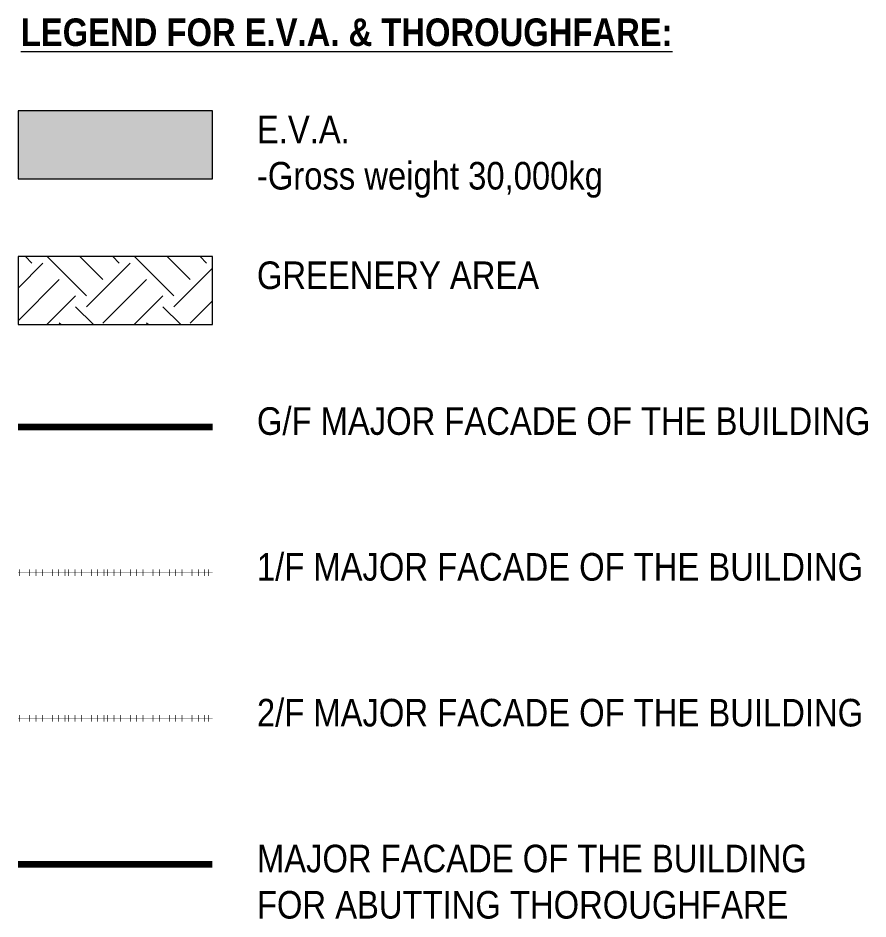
# Model space of a CAD drawing. Header units: millimetres. Extents: x 15878 to 679837, y -72324 to 391440.
# Drawn here: x 584029 to 592770, y -4164 to 5104 of the extents above; entities that cross this region are included whole.
import ezdxf

# ---------------------------------------------------------------- set-up
doc = ezdxf.new("R2010")
doc.units = ezdxf.units.MM
for name, pattern in [('Demolished', [4.8, 3.2, -1.6]), ('Dot 2mm', [2, 0, -2]), ('Hidden', [7.14375, 4.7625, -2.38125])]:
    doc.linetypes.add(name, pattern=pattern)
for name, color, linetype, lineweight in [('A-DETL', 90, 'Continuous', 5), ('A-DETL-GENF', 92, 'Continuous', 5), ('A-DETL-THIN', 151, 'Continuous', 5), ('G-ANNO-TEXT', 231, 'Continuous', 5)]:
    doc.layers.add(name, color=color, linetype=linetype, lineweight=lineweight)
doc.styles.add('Swis721 BT_5', font='swiss.ttf', dxfattribs={"width": 0.85, "height": 283.821263})

msp = doc.modelspace()

# ---------------------------------------------------------------- hatches: boundary and pattern name
at = {"layer": 'A-DETL-GENF', "lineweight": 15}
msp.add_hatch(color=221, dxfattribs=at).paths.add_polyline_path([(586029, 3450), (586029, 4150), (584029, 4150), (584029, 3450)], flags=0)
at = {"layer": 'A-DETL-GENF'}
h = msp.add_hatch(dxfattribs=at)
h.set_pattern_fill('FP_3722', color=8, style=0, pattern_type=2)
h.set_pattern_definition([(45, (582375.85, 0), (6e-14, 898.03), [635, -635]), (45, (582207.5, 168.4), (6e-14, 898.03), [635, -635]), (45, (582039.1, 336.75), (6e-14, 898.026), [635, -635]), (135, (582039.1, 449), (-898.03, 6e-14), [635, -635]), (135, (582207.5, 617.4), (-898.03, 6e-14), [635, -635]), (135, (582375.85, 785.8), (-898.03, 6e-14), [635, -635])])
h.paths.add_polyline_path([(586029, 1950), (586029, 2650), (584029, 2650), (584029, 1950)], flags=0)

# ---------------------------------------------------------------- linework, layer by layer
at = {"layer": 'A-DETL', "linetype": 'Demolished', "lineweight": 200}
msp.add_line((584029, 900), (586029, 900), dxfattribs=at)
at = {"layer": 'A-DETL', "linetype": 'Dot 2mm', "lineweight": 200}
for p, q in [((584029, -600), (586029, -600)), ((584029, -2100), (586029, -2100))]:
    msp.add_line(p, q, dxfattribs=at)
at = {"layer": 'A-DETL', "linetype": 'Hidden', "lineweight": 200}
msp.add_line((584029, -3600), (586029, -3600), dxfattribs=at)
at = {"layer": 'A-DETL-THIN'}
for p, q in [((586029, 4150), (584029, 4150)), ((584029, 4150), (584029, 3450)), ((586029, 4150), (584029, 4150)), ((584029, 4150), (584029, 3450)), ((586029, 3450), (586029, 4150)), ((586029, 3450), (586029, 4150)), ((584029, 3450), (586029, 3450)), ((584029, 3450), (586029, 3450)), ((586029, 2650), (584029, 2650)), ((584029, 2650), (584029, 1950)), ((586029, 1950), (586029, 2650)), ((584029, 1950), (586029, 1950))]:
    msp.add_line(p, q, dxfattribs=at)

# ---------------------------------------------------------------- texts
at = {"layer": 'G-ANNO-TEXT', "color": 7, "char_height": 283.821, "attachment_point": 1, "line_spacing_factor": 1.00667, "style": 'Swis721 BT_5'}
for s, insert, width in [('\\fSwis721 BT|b1|i0|c134|p34|;\\W.85;\\LLEGEND FOR E.V.A. & THOROUGHFARE:', (584057.9, 5100), 7930.8), ('E.V.A.\\P-Gross weight 30,000kg', (586485.9, 4100), 4276.8), ('GREENERY AREA', (586485.9, 2600), 3304.8), ('G/F MAJOR FACADE OF THE BUILDING', (586485.9, 1100), 7365.6), ('1/F MAJOR FACADE OF THE BUILDING', (586485.9, -400), 7275.6), ('2/F MAJOR FACADE OF THE BUILDING', (586485.9, -1900), 7275.6), ('MAJOR FACADE OF THE BUILDING\\PFOR ABUTTING THOROUGHFARE', (586485.9, -3400), 6588)]:
    msp.add_mtext(s, dxfattribs=dict(at, insert=insert, width=width))

doc.saveas('drawing.dxf')
